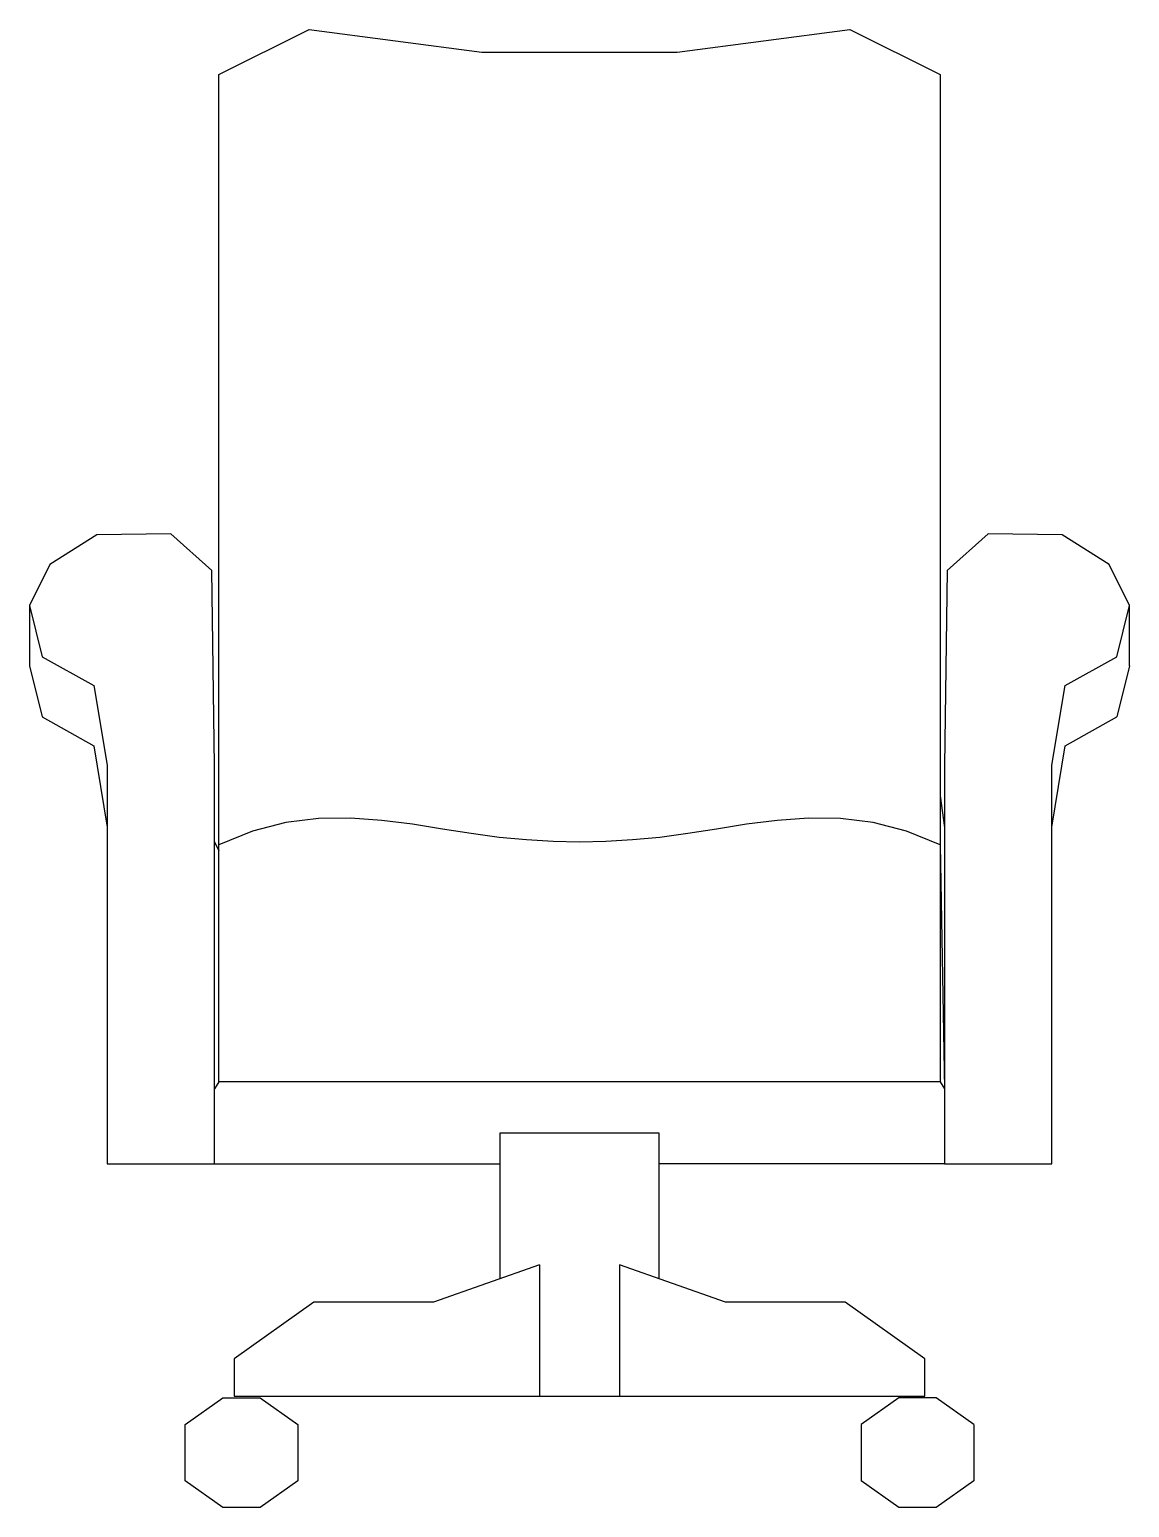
# Model space of a CAD drawing. Extents: x -0.372 to 0.372, y 0 to 0.999.
import ezdxf

# ---------------------------------------------------------------- set-up
doc = ezdxf.new("R2010")
doc.units = 0
doc.header["$LTSCALE"] = 2
doc.layers.get('0').update_dxf_attribs({"linetype": 'CONTINUOUS'})

msp = doc.modelspace()

# ---------------------------------------------------------------- linework, layer by layer
at = {"color": 0, "linetype": 'BYBLOCK'}
for p, q in [((-0.2439, 0.9685), (-0.18281, 0.99876)), ((-0.18281, 0.99876), (-0.06604, 0.98357)), ((0.06604, 0.98357), (0.18281, 0.99876)), ((0.18281, 0.99876), (0.2439, 0.9685)), ((-0.06604, 0.98357), (0.06604, 0.98357)), ((-0.2439, 0.28771), (-0.2439, 0.9685)), ((0.2439, 0.9685), (0.2439, 0.28771)), ((-0.32629, 0.65737), (-0.35805, 0.63732)), ((-0.27641, 0.65787), (-0.32629, 0.65737)), ((-0.24857, 0.63321), (-0.27641, 0.65787)), ((0.27641, 0.65787), (0.24857, 0.63321)), ((0.32629, 0.65737), (0.27641, 0.65787)), ((0.35805, 0.63732), (0.32629, 0.65737)), ((-0.35805, 0.63732), (-0.37187, 0.60955)), ((-0.2467, 0.50144), (-0.24857, 0.63321)), ((0.24857, 0.63321), (0.2467, 0.50144)), ((0.37187, 0.60955), (0.35805, 0.63732)), ((-0.37187, 0.60955), (-0.37187, 0.56882)), ((-0.37187, 0.60955), (-0.36328, 0.57492)), ((0.36328, 0.57492), (0.37187, 0.60955)), ((0.37187, 0.56882), (0.37187, 0.60955)), ((-0.36328, 0.57492), (-0.32834, 0.55549)), ((0.32834, 0.55549), (0.36328, 0.57492)), ((-0.37187, 0.56882), (-0.36328, 0.53419)), ((0.37187, 0.56882), (0.36328, 0.53419)), ((-0.32834, 0.55549), (-0.31938, 0.50156)), ((0.31938, 0.50156), (0.32834, 0.55549)), ((-0.36328, 0.53419), (-0.32834, 0.51476)), ((0.32834, 0.51476), (0.36328, 0.53419)), ((-0.32834, 0.51476), (-0.31938, 0.45971)), ((0.31938, 0.45971), (0.32834, 0.51476)), ((-0.31938, 0.50156), (-0.31938, 0.23229)), ((-0.2467, 0.23216), (-0.2467, 0.50144)), ((0.2467, 0.50144), (0.2467, 0.23216)), ((0.31938, 0.23229), (0.31938, 0.50156)), ((0.2439, 0.48089), (0.2467, 0.45959)), ((-0.2467, 0.44975), (-0.2439, 0.44365)), ((0.2439, 0.44776), (0.2467, 0.28298)), ((-0.2439, 0.28771), (-0.2467, 0.28298)), ((0.2439, 0.28771), (-0.2439, 0.28771)), ((0.2439, 0.28771), (0.2467, 0.28298)), ((0.0539, 0.25296), (-0.0539, 0.25296)), ((-0.0539, 0.25296), (-0.0539, 0.15444)), ((0.0539, 0.15444), (0.0539, 0.25296)), ((-0.31938, 0.23229), (-0.2467, 0.23216)), ((-0.2467, 0.23216), (-0.0539, 0.23216)), ((0.2467, 0.23216), (0.0539, 0.23216)), ((0.2467, 0.23216), (0.31938, 0.23229)), ((-0.027, 0.16403), (-0.09874, 0.13862)), ((-0.027, 0.16403), (-0.027, 0.0751)), ((0.09874, 0.13862), (0.027, 0.16403)), ((0.027, 0.16403), (0.027, 0.0751)), ((-0.17963, 0.13862), (-0.23344, 0.10051)), ((-0.09874, 0.13862), (-0.17963, 0.13862)), ((0.17963, 0.13862), (0.09874, 0.13862)), ((0.23344, 0.10051), (0.17963, 0.13862)), ((-0.23344, 0.10051), (-0.23344, 0.0751)), ((0.23344, 0.0751), (0.23344, 0.10051)), ((-0.26669, 0.05605), (-0.24128, 0.07411)), ((-0.24128, 0.07411), (-0.21588, 0.07411)), ((-0.23344, 0.0751), (0.23344, 0.0751)), ((-0.21588, 0.07411), (-0.19047, 0.05605)), ((0.21588, 0.07411), (0.19047, 0.05605)), ((0.24128, 0.07411), (0.21588, 0.07411)), ((0.26669, 0.05605), (0.24128, 0.07411)), ((-0.26669, 0.01806), (-0.26669, 0.05605)), ((-0.19047, 0.05605), (-0.19047, 0.01806)), ((0.19047, 0.05605), (0.19047, 0.01806)), ((0.26669, 0.05605), (0.26669, 0.01806)), ((-0.24128, 0), (-0.26669, 0.01806)), ((-0.19047, 0.01806), (-0.21588, 0)), ((0.21588, 0), (0.19047, 0.01806)), ((0.26669, 0.01806), (0.24128, 0)), ((-0.21588, 0), (-0.24128, 0)), ((0.24128, 0), (0.21588, 0))]:
    msp.add_line(p, q, dxfattribs=at)
msp.add_lwpolyline([(0.2439, 0.44776), (0.22113, 0.45712), (0.19866, 0.46283), (0.17655, 0.46552), (0.15485, 0.4658), (0.13362, 0.4643), (0.1129, 0.46165), (0.09275, 0.45846), (0.07322, 0.45535), (0.05433, 0.45286), (0.03594, 0.45108), (0.01788, 0.45001), (0, 0.44966), (-0.01788, 0.45001), (-0.03594, 0.45108), (-0.05433, 0.45286), (-0.07322, 0.45535), (-0.09275, 0.45846), (-0.1129, 0.46165), (-0.13362, 0.4643), (-0.15485, 0.4658), (-0.17655, 0.46552), (-0.19866, 0.46283), (-0.22113, 0.45712), (-0.2439, 0.44776)], dxfattribs=at)

doc.saveas('drawing.dxf')
